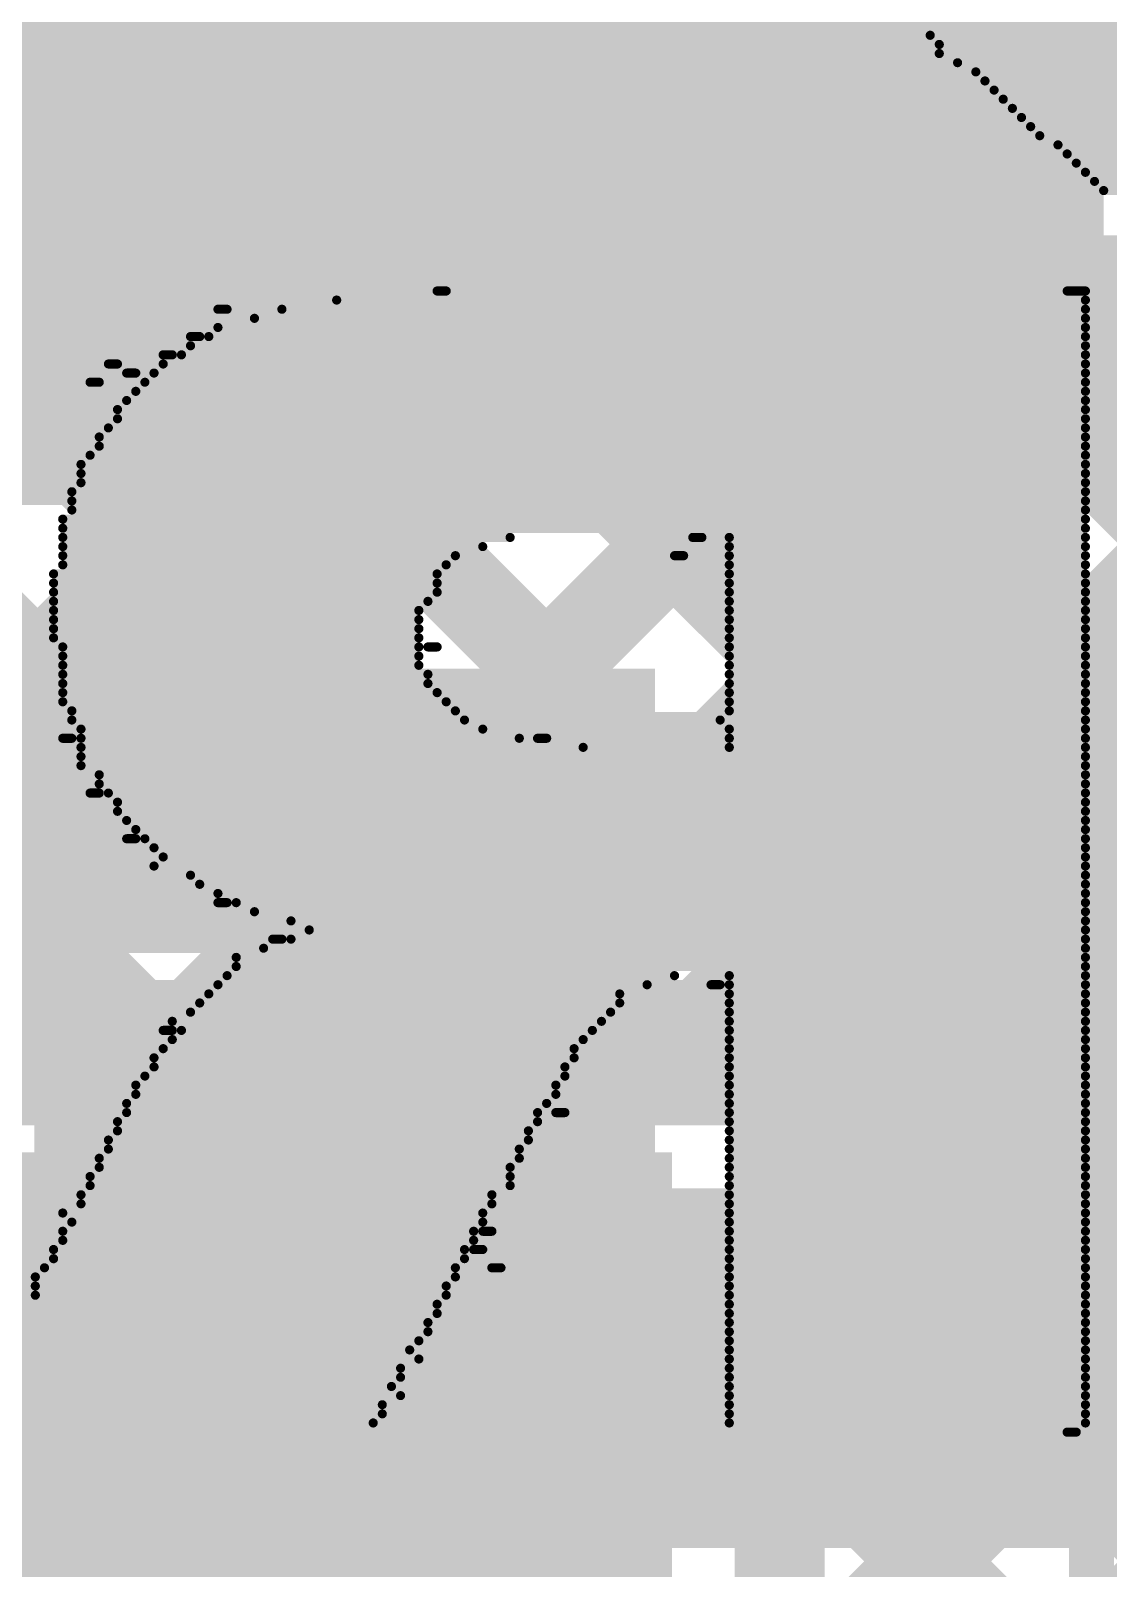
# Model space of a CAD drawing. Header units: millimetres. Extents: x -0.26 to 2.84, y -0.09 to 2.43.
# Drawn here: x 1.2427 to 1.3625, y 1.2308 to 1.4018 of the extents above; entities that cross this region are included whole.
import ezdxf

# ---------------------------------------------------------------- set-up
doc = ezdxf.new("R2010")
doc.units = ezdxf.units.MM
doc.header["$MEASUREMENT"] = 0
for name, color, linetype in [('BottomLayer', 5, 'Continuous'), ('BottomOverlay', 54, 'Continuous'), ('TopLayer', 1, 'Continuous'), ('TopOverlay', 2, 'Continuous'), ('TopPaste', 8, 'Continuous'), ('TopSolder', 216, 'Continuous')]:
    doc.layers.add(name, color=color, linetype=linetype)

# ---------------------------------------------------------------- blocks, each defined once
blk = doc.blocks.new('R__0603_36')
at = {"layer": 'TopLayer'}
for points in [[(-0.015, 0.0175), (-0.015, -0.0175), (-0.045, -0.0175), (-0.045, 0.0175)], [(0.045, 0.0175), (0.045, -0.0175), (0.015, -0.0175), (0.015, 0.0175)]]:
    blk.add_hatch(color=1, dxfattribs=at).paths.add_polyline_path(points)
at = {"layer": 'TopPaste'}
for points in [[(-0.015, 0.0175), (-0.015, -0.0175), (-0.045, -0.0175), (-0.045, 0.0175)], [(0.045, 0.0175), (0.045, -0.0175), (0.015, -0.0175), (0.015, 0.0175)]]:
    blk.add_hatch(color=8, dxfattribs=at).paths.add_polyline_path(points)
at = {"layer": 'TopSolder'}
for points in [[(-0.011, 0.0215), (-0.011, -0.0215), (-0.049, -0.0215), (-0.049, 0.0215)], [(0.049, 0.0215), (0.049, -0.0215), (0.011, -0.0215), (0.011, 0.0215)]]:
    blk.add_hatch(color=216, dxfattribs=at).paths.add_polyline_path(points)
at = {"layer": 'TopOverlay', "const_width": 0.005}
for points in [[(-0.048, 0.021), (0.048, 0.021)], [(-0.048, -0.021), (-0.048, 0.021)], [(0.048, -0.021), (0.048, 0.021)], [(-0.048, -0.021), (0.048, -0.021)]]:
    blk.add_lwpolyline(points, dxfattribs=at)
at = {"layer": 'TopOverlay', "const_width": 0.0025}
for points in [[(-0.04925, 0.021, 1), (-0.04675, 0.021, 1)], [(-0.04925, 0.021, 1), (-0.04675, 0.021, 1)], [(0.04675, 0.021, 1), (0.04925, 0.021, 1)], [(0.04675, 0.021, 1), (0.04925, 0.021, 1)], [(-0.04925, -0.021, 1), (-0.04675, -0.021, 1)], [(-0.04925, -0.021, 1), (-0.04675, -0.021, 1)], [(0.04675, -0.021, 1), (0.04925, -0.021, 1)], [(0.04675, -0.021, 1), (0.04925, -0.021, 1)]]:
    blk.add_lwpolyline(points, format="xyb", close=True, dxfattribs=at)
blk = doc.blocks.new('SOIC_8_74')
at = {"layer": 'TopLayer'}
for points in [[(0.13681, 0.03681), (0.13681, 0.01319), (0.07579, 0.01319), (0.07579, 0.03681)], [(0.13681, -0.01319), (0.13681, -0.03681), (0.07579, -0.03681), (0.07579, -0.01319)], [(0.13681, -0.06319), (0.13681, -0.08681), (0.07579, -0.08681), (0.07579, -0.06319)]]:
    blk.add_hatch(color=1, dxfattribs=at).paths.add_polyline_path(points)
at = {"layer": 'TopPaste'}
for points in [[(0.13681, 0.03681), (0.13681, 0.01319), (0.07579, 0.01319), (0.07579, 0.03681)], [(0.13681, -0.01319), (0.13681, -0.03681), (0.07579, -0.03681), (0.07579, -0.01319)], [(0.13681, -0.06319), (0.13681, -0.08681), (0.07579, -0.08681), (0.07579, -0.06319)]]:
    blk.add_hatch(color=8, dxfattribs=at).paths.add_polyline_path(points)
at = {"layer": 'TopSolder'}
for points in [[(0.14081, 0.09081), (0.14081, 0.05919), (0.07179, 0.05919), (0.07179, 0.09081)], [(0.14081, 0.04081), (0.14081, 0.00919), (0.07179, 0.00919), (0.07179, 0.04081)], [(0.14081, -0.00919), (0.14081, -0.04081), (0.07179, -0.04081), (0.07179, -0.00919)], [(0.14081, -0.05919), (0.14081, -0.09081), (0.07179, -0.09081), (0.07179, -0.05919)]]:
    blk.add_hatch(color=216, dxfattribs=at).paths.add_polyline_path(points)
blk = doc.blocks.new('VKMB1001E101MV_150')
at = {"layer": 'TopOverlay', "const_width": 0.005}
for points in [[(-0.05817, -0.10433), (-0.105, -0.0575)], [(0.10433, -0.10433), (-0.05817, -0.10433)]]:
    blk.add_lwpolyline(points, dxfattribs=at)
at = {"layer": 'TopOverlay', "const_width": 0.0025}
blk.add_lwpolyline([(-0.05942, -0.10433, 1), (-0.05692, -0.10433, 1)], format="xyb", close=True, dxfattribs=at)
blk.add_lwpolyline([(-0.05942, -0.10433, 1), (-0.05692, -0.10433, 1)], format="xyb", close=True, dxfattribs=at)

msp = doc.modelspace()

# ---------------------------------------------------------------- hatches: boundary and pattern name
at = {"layer": 'TopLayer'}
for points in [[(1.24, 1.349), (1.362, 1.349), (1.362, 1.446), (1.24, 1.446)], [(1.033, 1.4), (1.362, 1.4), (1.362, 1.444), (1.033, 1.444)], [(1.215, 1.174), (1.314, 1.174), (1.314, 1.277), (1.215, 1.277)]]:
    msp.add_hatch(color=1, dxfattribs=at).paths.add_polyline_path(points)

# ---------------------------------------------------------------- linework, layer by layer
at = {"layer": 'BottomLayer'}
for points, const_width in [([(1.02428, 1.397), (1.744, 1.397)], 0.022), ([(1.02428, 1.374), (1.73784, 1.374)], 0.01), ([(1.16966, 1.285), (1.25866, 1.374)], 0.01), ([(1.17168, 1.374), (1.26068, 1.285)], 0.01), ([(1.19794, 1.285), (1.28694, 1.374)], 0.01), ([(1.19996, 1.374), (1.28896, 1.285)], 0.01), ([(1.22623, 1.285), (1.31523, 1.374)], 0.01), ([(1.22825, 1.374), (1.31725, 1.285)], 0.01), ([(1.25451, 1.285), (1.34351, 1.374)], 0.01), ([(1.25653, 1.374), (1.34553, 1.285)], 0.01), ([(1.2828, 1.285), (1.3718, 1.374)], 0.01), ([(1.28482, 1.374), (1.37382, 1.285)], 0.01), ([(1.31108, 1.285), (1.40008, 1.374)], 0.01), ([(1.31108, 1.285), (1.40008, 1.374)], 0.01), ([(1.3131, 1.374), (1.4021, 1.285)], 0.01), ([(1.33936, 1.285), (1.42837, 1.374)], 0.01), ([(1.34139, 1.374), (1.43039, 1.285)], 0.01), ([(1.169, 1.285), (1.74731, 1.285)], 0.01), ([(1.169, 1.253), (1.76057, 1.253)], 0.04)]:
    msp.add_lwpolyline(points, dxfattribs=dict(at, const_width=const_width))
at = {"layer": 'BottomLayer', "const_width": 0.005}
for points in [[(1.25403, 1.374, 1), (1.25903, 1.374, 1)], [(1.25616, 1.374, 1), (1.26116, 1.374, 1)], [(1.28232, 1.374, 1), (1.28732, 1.374, 1)], [(1.28444, 1.374, 1), (1.28944, 1.374, 1)], [(1.3106, 1.374, 1), (1.3156, 1.374, 1)], [(1.31273, 1.374, 1), (1.31773, 1.374, 1)], [(1.33889, 1.374, 1), (1.34389, 1.374, 1)], [(1.34101, 1.374, 1), (1.34601, 1.374, 1)], [(1.25201, 1.285, 1), (1.25701, 1.285, 1)], [(1.25818, 1.285, 1), (1.26318, 1.285, 1)], [(1.2803, 1.285, 1), (1.2853, 1.285, 1)], [(1.28646, 1.285, 1), (1.29146, 1.285, 1)], [(1.30858, 1.285, 1), (1.31358, 1.285, 1)], [(1.30858, 1.285, 1), (1.31358, 1.285, 1)], [(1.31475, 1.285, 1), (1.31975, 1.285, 1)], [(1.33686, 1.285, 1), (1.34187, 1.285, 1)], [(1.34303, 1.285, 1), (1.34803, 1.285, 1)]]:
    msp.add_lwpolyline(points, format="xyb", close=True, dxfattribs=at)
at = {"layer": 'BottomOverlay', "const_width": 0.00102}
for points in [[(1.34272, 1.40125), (1.46355, 1.40125)], [(1.34374, 1.40023), (1.46355, 1.40023)], [(1.34374, 1.39922), (1.46457, 1.39922)], [(1.34577, 1.3982), (1.46558, 1.3982)], [(1.3478, 1.39718), (1.4666, 1.39718)], [(1.34882, 1.39617), (1.46761, 1.39617)], [(1.34983, 1.39515), (1.46863, 1.39515)], [(1.35085, 1.39414), (1.46965, 1.39414)], [(1.35186, 1.39312), (1.47168, 1.39312)], [(1.35288, 1.39211), (1.47168, 1.39211)], [(1.35389, 1.39109), (1.47168, 1.39109)], [(1.35491, 1.39008), (1.47269, 1.39008)], [(1.35694, 1.38906), (1.47371, 1.38906)], [(1.35795, 1.38805), (1.47472, 1.38805)], [(1.35897, 1.38703), (1.47574, 1.38703)], [(1.35998, 1.38601), (1.47777, 1.38601)], [(1.361, 1.385), (1.47878, 1.385)], [(1.36202, 1.38398), (1.47878, 1.38398)], [(1.28789, 1.37281), (1.28891, 1.37281)], [(1.35795, 1.37281), (1.35998, 1.37281)], [(1.27672, 1.3718), (1.35998, 1.3718)], [(1.26352, 1.37078), (1.26454, 1.37078)], [(1.26758, 1.36977), (1.35998, 1.36977)], [(1.27063, 1.37078), (1.35998, 1.37078)], [(1.26048, 1.36774), (1.26149, 1.36774)], [(1.26251, 1.36774), (1.35998, 1.36774)], [(1.26352, 1.36875), (1.35998, 1.36875)], [(1.26048, 1.36672), (1.35998, 1.36672)], [(1.25134, 1.36469), (1.25235, 1.36469)], [(1.25743, 1.36571), (1.25845, 1.36571)], [(1.25743, 1.36469), (1.35998, 1.36469)], [(1.25946, 1.36571), (1.35998, 1.36571)], [(1.24931, 1.36266), (1.25032, 1.36266)], [(1.25337, 1.36368), (1.25439, 1.36368)], [(1.2554, 1.36266), (1.35998, 1.36266)], [(1.25642, 1.36368), (1.35998, 1.36368)], [(1.25439, 1.36165), (1.35998, 1.36165)], [(1.25235, 1.35962), (1.35998, 1.35962)], [(1.25337, 1.36063), (1.35998, 1.36063)], [(1.25134, 1.35758), (1.35998, 1.35758)], [(1.25235, 1.3586), (1.35998, 1.3586)], [(1.25032, 1.35657), (1.35998, 1.35657)], [(1.25032, 1.35555), (1.35998, 1.35555)], [(1.24931, 1.35454), (1.35998, 1.35454)], [(1.24829, 1.35352), (1.35998, 1.35352)], [(1.24829, 1.35251), (1.35998, 1.35251)], [(1.24728, 1.35048), (1.35998, 1.35048)], [(1.24829, 1.35149), (1.35998, 1.35149)], [(1.24728, 1.34946), (1.35998, 1.34946)], [(1.24626, 1.34743), (1.35998, 1.34743)], [(1.24728, 1.34845), (1.35998, 1.34845)], [(1.24626, 1.34642), (1.35998, 1.34642)], [(1.24626, 1.3454), (1.29602, 1.3454)], [(1.31632, 1.3454), (1.31734, 1.3454)], [(1.32038, 1.3454), (1.35998, 1.3454)], [(1.24626, 1.34438), (1.29297, 1.34438)], [(1.32038, 1.34438), (1.35998, 1.34438)], [(1.24626, 1.34337), (1.28992, 1.34337)], [(1.24626, 1.34235), (1.28891, 1.34235)], [(1.31429, 1.34337), (1.31531, 1.34337)], [(1.32038, 1.34337), (1.35998, 1.34337)], [(1.32038, 1.34235), (1.35998, 1.34235)], [(1.24525, 1.34134), (1.28789, 1.34134)], [(1.24525, 1.34032), (1.28789, 1.34032)], [(1.32038, 1.34134), (1.35998, 1.34134)], [(1.32038, 1.34032), (1.35998, 1.34032)], [(1.24525, 1.33931), (1.28789, 1.33931)], [(1.32038, 1.33931), (1.35998, 1.33931)], [(1.24525, 1.33829), (1.28688, 1.33829)], [(1.24525, 1.33728), (1.28586, 1.33728)], [(1.32038, 1.33829), (1.35998, 1.33829)], [(1.32038, 1.33728), (1.35998, 1.33728)], [(1.24525, 1.33626), (1.28586, 1.33626)], [(1.24525, 1.33525), (1.28586, 1.33525)], [(1.32038, 1.33626), (1.35998, 1.33626)], [(1.32038, 1.33525), (1.35998, 1.33525)], [(1.24525, 1.33423), (1.28586, 1.33423)], [(1.32038, 1.33423), (1.35998, 1.33423)], [(1.24626, 1.33322), (1.28586, 1.33322)], [(1.24626, 1.3322), (1.28586, 1.3322)], [(1.28688, 1.33322), (1.28789, 1.33322)], [(1.32038, 1.33322), (1.35998, 1.33322)], [(1.32038, 1.3322), (1.35998, 1.3322)], [(1.24626, 1.33118), (1.28586, 1.33118)], [(1.24626, 1.33017), (1.28688, 1.33017)], [(1.32038, 1.33118), (1.35998, 1.33118)], [(1.32038, 1.33017), (1.35998, 1.33017)], [(1.24626, 1.32915), (1.28688, 1.32915)], [(1.32038, 1.32915), (1.35998, 1.32915)], [(1.24626, 1.32814), (1.28789, 1.32814)], [(1.24626, 1.32712), (1.28891, 1.32712)], [(1.32038, 1.32814), (1.35998, 1.32814)], [(1.32038, 1.32712), (1.35998, 1.32712)], [(1.24728, 1.32611), (1.28992, 1.32611)], [(1.24728, 1.32509), (1.29094, 1.32509)], [(1.31937, 1.32509), (1.35998, 1.32509)], [(1.32038, 1.32611), (1.35998, 1.32611)], [(1.24626, 1.32306), (1.24728, 1.32306)], [(1.24829, 1.32408), (1.29297, 1.32408)], [(1.24829, 1.32306), (1.29703, 1.32306)], [(1.29906, 1.32306), (1.30008, 1.32306)], [(1.32038, 1.32408), (1.35998, 1.32408)], [(1.32038, 1.32306), (1.35998, 1.32306)], [(1.24829, 1.32205), (1.30414, 1.32205)], [(1.32038, 1.32205), (1.35998, 1.32205)], [(1.24829, 1.32103), (1.35998, 1.32103)], [(1.24829, 1.32002), (1.35998, 1.32002)], [(1.25032, 1.319), (1.35998, 1.319)], [(1.25032, 1.31798), (1.35998, 1.31798)], [(1.24931, 1.31697), (1.25032, 1.31697)], [(1.25134, 1.31697), (1.35998, 1.31697)], [(1.25235, 1.31595), (1.35998, 1.31595)], [(1.25235, 1.31494), (1.35998, 1.31494)], [(1.25337, 1.31392), (1.35998, 1.31392)], [(1.25439, 1.31291), (1.35998, 1.31291)], [(1.25337, 1.31189), (1.25439, 1.31189)], [(1.2554, 1.31189), (1.35998, 1.31189)], [(1.25642, 1.31088), (1.35998, 1.31088)], [(1.25743, 1.30986), (1.35998, 1.30986)], [(1.25642, 1.30885), (1.35998, 1.30885)], [(1.26048, 1.30783), (1.35998, 1.30783)], [(1.26149, 1.30682), (1.35998, 1.30682)], [(1.26352, 1.3058), (1.35998, 1.3058)], [(1.26352, 1.30478), (1.26454, 1.30478)], [(1.26555, 1.30478), (1.35998, 1.30478)], [(1.26758, 1.30377), (1.35998, 1.30377)], [(1.27165, 1.30275), (1.35998, 1.30275)], [(1.27368, 1.30174), (1.35998, 1.30174)], [(1.2686, 1.29971), (1.35998, 1.29971)], [(1.26962, 1.30072), (1.27063, 1.30072)], [(1.27165, 1.30072), (1.35998, 1.30072)], [(1.26555, 1.29869), (1.35998, 1.29869)], [(1.26555, 1.29768), (1.35998, 1.29768)], [(1.26454, 1.29666), (1.31429, 1.29666)], [(1.32038, 1.29666), (1.35998, 1.29666)], [(1.26251, 1.29463), (1.3082, 1.29463)], [(1.26352, 1.29565), (1.31125, 1.29565)], [(1.31835, 1.29565), (1.31937, 1.29565)], [(1.32038, 1.29565), (1.35998, 1.29565)], [(1.32038, 1.29463), (1.35998, 1.29463)], [(1.26048, 1.2926), (1.30718, 1.2926)], [(1.26149, 1.29362), (1.3082, 1.29362)], [(1.32038, 1.29362), (1.35998, 1.29362)], [(1.32038, 1.2926), (1.35998, 1.2926)], [(1.25845, 1.29158), (1.30617, 1.29158)], [(1.32038, 1.29158), (1.35998, 1.29158)], [(1.25743, 1.29057), (1.25845, 1.29057)], [(1.25845, 1.28955), (1.30414, 1.28955)], [(1.25946, 1.29057), (1.30515, 1.29057)], [(1.32038, 1.29057), (1.35998, 1.29057)], [(1.32038, 1.28955), (1.35998, 1.28955)], [(1.25642, 1.28752), (1.30312, 1.28752)], [(1.25743, 1.28854), (1.30312, 1.28854)], [(1.32038, 1.28854), (1.35998, 1.28854)], [(1.32038, 1.28752), (1.35998, 1.28752)], [(1.2554, 1.28549), (1.30211, 1.28549)], [(1.25642, 1.28651), (1.30211, 1.28651)], [(1.32038, 1.28651), (1.35998, 1.28651)], [(1.32038, 1.28549), (1.35998, 1.28549)], [(1.25439, 1.28448), (1.30109, 1.28448)], [(1.32038, 1.28448), (1.35998, 1.28448)], [(1.25337, 1.28245), (1.30008, 1.28245)], [(1.25439, 1.28346), (1.30109, 1.28346)], [(1.32038, 1.28346), (1.35998, 1.28346)], [(1.32038, 1.28245), (1.35998, 1.28245)], [(1.25235, 1.28042), (1.29906, 1.28042)], [(1.25337, 1.28143), (1.29906, 1.28143)], [(1.30109, 1.28143), (1.30211, 1.28143)], [(1.32038, 1.28143), (1.35998, 1.28143)], [(1.32038, 1.28042), (1.35998, 1.28042)], [(1.25235, 1.2794), (1.29805, 1.2794)], [(1.32038, 1.2794), (1.35998, 1.2794)], [(1.25134, 1.27838), (1.29805, 1.27838)], [(1.25134, 1.27737), (1.29703, 1.27737)], [(1.32038, 1.27838), (1.35998, 1.27838)], [(1.32038, 1.27737), (1.35998, 1.27737)], [(1.25032, 1.27635), (1.29703, 1.27635)], [(1.25032, 1.27534), (1.29602, 1.27534)], [(1.32038, 1.27635), (1.35998, 1.27635)], [(1.32038, 1.27534), (1.35998, 1.27534)], [(1.24931, 1.27432), (1.29602, 1.27432)], [(1.32038, 1.27432), (1.35998, 1.27432)], [(1.24829, 1.27229), (1.29399, 1.27229)], [(1.24931, 1.27331), (1.29602, 1.27331)], [(1.32038, 1.27331), (1.35998, 1.27331)], [(1.32038, 1.27229), (1.35998, 1.27229)], [(1.24626, 1.27026), (1.29297, 1.27026)], [(1.24829, 1.27128), (1.29399, 1.27128)], [(1.32038, 1.27128), (1.35998, 1.27128)], [(1.32038, 1.27026), (1.35998, 1.27026)], [(1.24728, 1.26925), (1.29297, 1.26925)], [(1.32038, 1.26925), (1.35998, 1.26925)], [(1.24626, 1.26823), (1.29195, 1.26823)], [(1.24626, 1.26722), (1.29195, 1.26722)], [(1.29297, 1.26823), (1.29399, 1.26823)], [(1.32038, 1.26823), (1.35998, 1.26823)], [(1.32038, 1.26722), (1.35998, 1.26722)], [(1.24525, 1.2662), (1.29094, 1.2662)], [(1.24525, 1.26518), (1.29094, 1.26518)], [(1.29195, 1.2662), (1.29297, 1.2662)], [(1.32038, 1.2662), (1.35998, 1.2662)], [(1.32038, 1.26518), (1.35998, 1.26518)], [(1.24423, 1.26417), (1.28992, 1.26417)], [(1.29399, 1.26417), (1.295, 1.26417)], [(1.32038, 1.26417), (1.35998, 1.26417)], [(1.24322, 1.26315), (1.28992, 1.26315)], [(1.24322, 1.26214), (1.28891, 1.26214)], [(1.32038, 1.26315), (1.35998, 1.26315)], [(1.32038, 1.26214), (1.35998, 1.26214)], [(1.2422, 1.26011), (1.28789, 1.26011)], [(1.24322, 1.26112), (1.28891, 1.26112)], [(1.32038, 1.26112), (1.35998, 1.26112)], [(1.32038, 1.26011), (1.35998, 1.26011)], [(1.24119, 1.25909), (1.28789, 1.25909)], [(1.32038, 1.25909), (1.35998, 1.25909)], [(1.24017, 1.25706), (1.28688, 1.25706)], [(1.24119, 1.25808), (1.28688, 1.25808)], [(1.32038, 1.25808), (1.35998, 1.25808)], [(1.32038, 1.25706), (1.35998, 1.25706)], [(1.23915, 1.25503), (1.28485, 1.25503)], [(1.24017, 1.25605), (1.28586, 1.25605)], [(1.32038, 1.25605), (1.35998, 1.25605)], [(1.32038, 1.25503), (1.35998, 1.25503)], [(1.23814, 1.25402), (1.28586, 1.25402)], [(1.23814, 1.253), (1.28383, 1.253)], [(1.32038, 1.25402), (1.35998, 1.25402)], [(1.32038, 1.253), (1.35998, 1.253)], [(1.23814, 1.25199), (1.28383, 1.25199)], [(1.32038, 1.25199), (1.35998, 1.25199)], [(1.23712, 1.25097), (1.28282, 1.25097)], [(1.23712, 1.24995), (1.28383, 1.24995)], [(1.32038, 1.25097), (1.35998, 1.25097)], [(1.32038, 1.24995), (1.35998, 1.24995)], [(1.23611, 1.24894), (1.2818, 1.24894)], [(1.23611, 1.24792), (1.2818, 1.24792)], [(1.32038, 1.24894), (1.35998, 1.24894)], [(1.32038, 1.24792), (1.35998, 1.24792)], [(1.23611, 1.24691), (1.28079, 1.24691)], [(1.32038, 1.24691), (1.35998, 1.24691)], [(1.35795, 1.24589), (1.35897, 1.24589)]]:
    msp.add_lwpolyline(points, dxfattribs=at)
at = {"layer": 'BottomOverlay', "const_width": 0.000508}
for points in [[(1.34247, 1.40125, 1), (1.34298, 1.40125, 1)], [(1.34348, 1.40023, 1), (1.34399, 1.40023, 1)], [(1.34348, 1.39922, 1), (1.34399, 1.39922, 1)], [(1.34552, 1.3982, 1), (1.34602, 1.3982, 1)], [(1.34755, 1.39718, 1), (1.34805, 1.39718, 1)], [(1.34856, 1.39617, 1), (1.34907, 1.39617, 1)], [(1.34958, 1.39515, 1), (1.35008, 1.39515, 1)], [(1.35059, 1.39414, 1), (1.3511, 1.39414, 1)], [(1.35161, 1.39312, 1), (1.35212, 1.39312, 1)], [(1.35262, 1.39211, 1), (1.35313, 1.39211, 1)], [(1.35364, 1.39109, 1), (1.35415, 1.39109, 1)], [(1.35465, 1.39008, 1), (1.35516, 1.39008, 1)], [(1.35668, 1.38906, 1), (1.35719, 1.38906, 1)], [(1.3577, 1.38805, 1), (1.35821, 1.38805, 1)], [(1.35872, 1.38703, 1), (1.35922, 1.38703, 1)], [(1.35973, 1.38601, 1), (1.36024, 1.38601, 1)], [(1.36075, 1.385, 1), (1.36125, 1.385, 1)], [(1.36176, 1.38398, 1), (1.36227, 1.38398, 1)], [(1.28764, 1.37281, 1), (1.28815, 1.37281, 1)], [(1.28865, 1.37281, 1), (1.28916, 1.37281, 1)], [(1.3577, 1.37281, 1), (1.35821, 1.37281, 1)], [(1.35973, 1.37281, 1), (1.36024, 1.37281, 1)], [(1.27647, 1.3718, 1), (1.27698, 1.3718, 1)], [(1.35973, 1.3718, 1), (1.36024, 1.3718, 1)], [(1.26327, 1.37078, 1), (1.26378, 1.37078, 1)], [(1.26429, 1.37078, 1), (1.26479, 1.37078, 1)], [(1.26733, 1.36977, 1), (1.26784, 1.36977, 1)], [(1.27038, 1.37078, 1), (1.27089, 1.37078, 1)], [(1.35973, 1.37078, 1), (1.36024, 1.37078, 1)], [(1.35973, 1.36977, 1), (1.36024, 1.36977, 1)], [(1.26022, 1.36774, 1), (1.26073, 1.36774, 1)], [(1.26124, 1.36774, 1), (1.26175, 1.36774, 1)], [(1.26225, 1.36774, 1), (1.26276, 1.36774, 1)], [(1.26327, 1.36875, 1), (1.26378, 1.36875, 1)], [(1.35973, 1.36875, 1), (1.36024, 1.36875, 1)], [(1.35973, 1.36774, 1), (1.36024, 1.36774, 1)], [(1.26022, 1.36672, 1), (1.26073, 1.36672, 1)], [(1.35973, 1.36672, 1), (1.36024, 1.36672, 1)], [(1.25109, 1.36469, 1), (1.25159, 1.36469, 1)], [(1.2521, 1.36469, 1), (1.25261, 1.36469, 1)], [(1.25718, 1.36571, 1), (1.25769, 1.36571, 1)], [(1.25718, 1.36469, 1), (1.25769, 1.36469, 1)], [(1.25819, 1.36571, 1), (1.2587, 1.36571, 1)], [(1.25921, 1.36571, 1), (1.25972, 1.36571, 1)], [(1.35973, 1.36571, 1), (1.36024, 1.36571, 1)], [(1.35973, 1.36469, 1), (1.36024, 1.36469, 1)], [(1.24905, 1.36266, 1), (1.24956, 1.36266, 1)], [(1.25007, 1.36266, 1), (1.25058, 1.36266, 1)], [(1.25312, 1.36368, 1), (1.25362, 1.36368, 1)], [(1.25413, 1.36368, 1), (1.25464, 1.36368, 1)], [(1.25515, 1.36266, 1), (1.25565, 1.36266, 1)], [(1.25616, 1.36368, 1), (1.25667, 1.36368, 1)], [(1.35973, 1.36368, 1), (1.36024, 1.36368, 1)], [(1.35973, 1.36266, 1), (1.36024, 1.36266, 1)], [(1.25413, 1.36165, 1), (1.25464, 1.36165, 1)], [(1.35973, 1.36165, 1), (1.36024, 1.36165, 1)], [(1.2521, 1.35962, 1), (1.25261, 1.35962, 1)], [(1.25312, 1.36063, 1), (1.25362, 1.36063, 1)], [(1.35973, 1.36063, 1), (1.36024, 1.36063, 1)], [(1.35973, 1.35962, 1), (1.36024, 1.35962, 1)], [(1.25109, 1.35758, 1), (1.25159, 1.35758, 1)], [(1.2521, 1.3586, 1), (1.25261, 1.3586, 1)], [(1.35973, 1.3586, 1), (1.36024, 1.3586, 1)], [(1.35973, 1.35758, 1), (1.36024, 1.35758, 1)], [(1.25007, 1.35657, 1), (1.25058, 1.35657, 1)], [(1.25007, 1.35555, 1), (1.25058, 1.35555, 1)], [(1.35973, 1.35657, 1), (1.36024, 1.35657, 1)], [(1.35973, 1.35555, 1), (1.36024, 1.35555, 1)], [(1.24905, 1.35454, 1), (1.24956, 1.35454, 1)], [(1.35973, 1.35454, 1), (1.36024, 1.35454, 1)], [(1.24804, 1.35352, 1), (1.24855, 1.35352, 1)], [(1.24804, 1.35251, 1), (1.24855, 1.35251, 1)], [(1.35973, 1.35352, 1), (1.36024, 1.35352, 1)], [(1.35973, 1.35251, 1), (1.36024, 1.35251, 1)], [(1.24702, 1.35048, 1), (1.24753, 1.35048, 1)], [(1.24804, 1.35149, 1), (1.24855, 1.35149, 1)], [(1.35973, 1.35149, 1), (1.36024, 1.35149, 1)], [(1.35973, 1.35048, 1), (1.36024, 1.35048, 1)], [(1.24702, 1.34946, 1), (1.24753, 1.34946, 1)], [(1.35973, 1.34946, 1), (1.36024, 1.34946, 1)], [(1.24601, 1.34743, 1), (1.24652, 1.34743, 1)], [(1.24702, 1.34845, 1), (1.24753, 1.34845, 1)], [(1.35973, 1.34845, 1), (1.36024, 1.34845, 1)], [(1.35973, 1.34743, 1), (1.36024, 1.34743, 1)], [(1.24601, 1.34642, 1), (1.24652, 1.34642, 1)], [(1.24601, 1.3454, 1), (1.24652, 1.3454, 1)], [(1.29576, 1.3454, 1), (1.29627, 1.3454, 1)], [(1.31607, 1.3454, 1), (1.31658, 1.3454, 1)], [(1.31708, 1.3454, 1), (1.31759, 1.3454, 1)], [(1.32013, 1.3454, 1), (1.32064, 1.3454, 1)], [(1.35973, 1.34642, 1), (1.36024, 1.34642, 1)], [(1.35973, 1.3454, 1), (1.36024, 1.3454, 1)], [(1.24601, 1.34438, 1), (1.24652, 1.34438, 1)], [(1.29272, 1.34438, 1), (1.29322, 1.34438, 1)], [(1.32013, 1.34438, 1), (1.32064, 1.34438, 1)], [(1.35973, 1.34438, 1), (1.36024, 1.34438, 1)], [(1.24601, 1.34337, 1), (1.24652, 1.34337, 1)], [(1.24601, 1.34235, 1), (1.24652, 1.34235, 1)], [(1.28865, 1.34235, 1), (1.28916, 1.34235, 1)], [(1.28967, 1.34337, 1), (1.29018, 1.34337, 1)], [(1.31404, 1.34337, 1), (1.31455, 1.34337, 1)], [(1.31505, 1.34337, 1), (1.31556, 1.34337, 1)], [(1.32013, 1.34337, 1), (1.32064, 1.34337, 1)], [(1.32013, 1.34235, 1), (1.32064, 1.34235, 1)], [(1.35973, 1.34337, 1), (1.36024, 1.34337, 1)], [(1.35973, 1.34235, 1), (1.36024, 1.34235, 1)], [(1.24499, 1.34134, 1), (1.2455, 1.34134, 1)], [(1.24499, 1.34032, 1), (1.2455, 1.34032, 1)], [(1.28764, 1.34134, 1), (1.28815, 1.34134, 1)], [(1.28764, 1.34032, 1), (1.28815, 1.34032, 1)], [(1.32013, 1.34134, 1), (1.32064, 1.34134, 1)], [(1.32013, 1.34032, 1), (1.32064, 1.34032, 1)], [(1.35973, 1.34134, 1), (1.36024, 1.34134, 1)], [(1.35973, 1.34032, 1), (1.36024, 1.34032, 1)], [(1.24499, 1.33931, 1), (1.2455, 1.33931, 1)], [(1.28764, 1.33931, 1), (1.28815, 1.33931, 1)], [(1.32013, 1.33931, 1), (1.32064, 1.33931, 1)], [(1.35973, 1.33931, 1), (1.36024, 1.33931, 1)], [(1.24499, 1.33829, 1), (1.2455, 1.33829, 1)], [(1.24499, 1.33728, 1), (1.2455, 1.33728, 1)], [(1.28561, 1.33728, 1), (1.28612, 1.33728, 1)], [(1.28662, 1.33829, 1), (1.28713, 1.33829, 1)], [(1.32013, 1.33829, 1), (1.32064, 1.33829, 1)], [(1.32013, 1.33728, 1), (1.32064, 1.33728, 1)], [(1.35973, 1.33829, 1), (1.36024, 1.33829, 1)], [(1.35973, 1.33728, 1), (1.36024, 1.33728, 1)], [(1.24499, 1.33626, 1), (1.2455, 1.33626, 1)], [(1.24499, 1.33525, 1), (1.2455, 1.33525, 1)], [(1.28561, 1.33626, 1), (1.28612, 1.33626, 1)], [(1.28561, 1.33525, 1), (1.28612, 1.33525, 1)], [(1.32013, 1.33626, 1), (1.32064, 1.33626, 1)], [(1.32013, 1.33525, 1), (1.32064, 1.33525, 1)], [(1.35973, 1.33626, 1), (1.36024, 1.33626, 1)], [(1.35973, 1.33525, 1), (1.36024, 1.33525, 1)], [(1.24499, 1.33423, 1), (1.2455, 1.33423, 1)], [(1.28561, 1.33423, 1), (1.28612, 1.33423, 1)], [(1.32013, 1.33423, 1), (1.32064, 1.33423, 1)], [(1.35973, 1.33423, 1), (1.36024, 1.33423, 1)], [(1.24601, 1.33322, 1), (1.24652, 1.33322, 1)], [(1.24601, 1.3322, 1), (1.24652, 1.3322, 1)], [(1.28561, 1.33322, 1), (1.28612, 1.33322, 1)], [(1.28561, 1.3322, 1), (1.28612, 1.3322, 1)], [(1.28662, 1.33322, 1), (1.28713, 1.33322, 1)], [(1.28764, 1.33322, 1), (1.28815, 1.33322, 1)], [(1.32013, 1.33322, 1), (1.32064, 1.33322, 1)], [(1.32013, 1.3322, 1), (1.32064, 1.3322, 1)], [(1.35973, 1.33322, 1), (1.36024, 1.33322, 1)], [(1.35973, 1.3322, 1), (1.36024, 1.3322, 1)], [(1.24601, 1.33118, 1), (1.24652, 1.33118, 1)], [(1.24601, 1.33017, 1), (1.24652, 1.33017, 1)], [(1.28561, 1.33118, 1), (1.28612, 1.33118, 1)], [(1.28662, 1.33017, 1), (1.28713, 1.33017, 1)], [(1.32013, 1.33118, 1), (1.32064, 1.33118, 1)], [(1.32013, 1.33017, 1), (1.32064, 1.33017, 1)], [(1.35973, 1.33118, 1), (1.36024, 1.33118, 1)], [(1.35973, 1.33017, 1), (1.36024, 1.33017, 1)], [(1.24601, 1.32915, 1), (1.24652, 1.32915, 1)], [(1.28662, 1.32915, 1), (1.28713, 1.32915, 1)], [(1.32013, 1.32915, 1), (1.32064, 1.32915, 1)], [(1.35973, 1.32915, 1), (1.36024, 1.32915, 1)], [(1.24601, 1.32814, 1), (1.24652, 1.32814, 1)], [(1.24601, 1.32712, 1), (1.24652, 1.32712, 1)], [(1.28764, 1.32814, 1), (1.28815, 1.32814, 1)], [(1.28865, 1.32712, 1), (1.28916, 1.32712, 1)], [(1.32013, 1.32814, 1), (1.32064, 1.32814, 1)], [(1.32013, 1.32712, 1), (1.32064, 1.32712, 1)], [(1.35973, 1.32814, 1), (1.36024, 1.32814, 1)], [(1.35973, 1.32712, 1), (1.36024, 1.32712, 1)], [(1.24702, 1.32611, 1), (1.24753, 1.32611, 1)], [(1.24702, 1.32509, 1), (1.24753, 1.32509, 1)], [(1.28967, 1.32611, 1), (1.29018, 1.32611, 1)], [(1.29069, 1.32509, 1), (1.29119, 1.32509, 1)], [(1.31912, 1.32509, 1), (1.31962, 1.32509, 1)], [(1.32013, 1.32611, 1), (1.32064, 1.32611, 1)], [(1.35973, 1.32611, 1), (1.36024, 1.32611, 1)], [(1.35973, 1.32509, 1), (1.36024, 1.32509, 1)], [(1.24601, 1.32306, 1), (1.24652, 1.32306, 1)], [(1.24702, 1.32306, 1), (1.24753, 1.32306, 1)], [(1.24804, 1.32408, 1), (1.24855, 1.32408, 1)], [(1.24804, 1.32306, 1), (1.24855, 1.32306, 1)], [(1.29272, 1.32408, 1), (1.29322, 1.32408, 1)], [(1.29678, 1.32306, 1), (1.29729, 1.32306, 1)], [(1.29881, 1.32306, 1), (1.29932, 1.32306, 1)], [(1.29982, 1.32306, 1), (1.30033, 1.32306, 1)], [(1.32013, 1.32408, 1), (1.32064, 1.32408, 1)], [(1.32013, 1.32306, 1), (1.32064, 1.32306, 1)], [(1.35973, 1.32408, 1), (1.36024, 1.32408, 1)], [(1.35973, 1.32306, 1), (1.36024, 1.32306, 1)], [(1.24804, 1.32205, 1), (1.24855, 1.32205, 1)], [(1.30388, 1.32205, 1), (1.30439, 1.32205, 1)], [(1.32013, 1.32205, 1), (1.32064, 1.32205, 1)], [(1.35973, 1.32205, 1), (1.36024, 1.32205, 1)], [(1.24804, 1.32103, 1), (1.24855, 1.32103, 1)], [(1.24804, 1.32002, 1), (1.24855, 1.32002, 1)], [(1.35973, 1.32103, 1), (1.36024, 1.32103, 1)], [(1.35973, 1.32002, 1), (1.36024, 1.32002, 1)], [(1.25007, 1.319, 1), (1.25058, 1.319, 1)], [(1.25007, 1.31798, 1), (1.25058, 1.31798, 1)], [(1.35973, 1.319, 1), (1.36024, 1.319, 1)], [(1.35973, 1.31798, 1), (1.36024, 1.31798, 1)], [(1.24905, 1.31697, 1), (1.24956, 1.31697, 1)], [(1.25007, 1.31697, 1), (1.25058, 1.31697, 1)], [(1.25109, 1.31697, 1), (1.25159, 1.31697, 1)], [(1.35973, 1.31697, 1), (1.36024, 1.31697, 1)], [(1.2521, 1.31595, 1), (1.25261, 1.31595, 1)], [(1.2521, 1.31494, 1), (1.25261, 1.31494, 1)], [(1.35973, 1.31595, 1), (1.36024, 1.31595, 1)], [(1.35973, 1.31494, 1), (1.36024, 1.31494, 1)], [(1.25312, 1.31392, 1), (1.25362, 1.31392, 1)], [(1.25413, 1.31291, 1), (1.25464, 1.31291, 1)], [(1.35973, 1.31392, 1), (1.36024, 1.31392, 1)], [(1.35973, 1.31291, 1), (1.36024, 1.31291, 1)], [(1.25312, 1.31189, 1), (1.25362, 1.31189, 1)], [(1.25413, 1.31189, 1), (1.25464, 1.31189, 1)], [(1.25515, 1.31189, 1), (1.25565, 1.31189, 1)], [(1.35973, 1.31189, 1), (1.36024, 1.31189, 1)], [(1.25616, 1.31088, 1), (1.25667, 1.31088, 1)], [(1.25718, 1.30986, 1), (1.25769, 1.30986, 1)], [(1.35973, 1.31088, 1), (1.36024, 1.31088, 1)], [(1.35973, 1.30986, 1), (1.36024, 1.30986, 1)], [(1.25616, 1.30885, 1), (1.25667, 1.30885, 1)], [(1.26022, 1.30783, 1), (1.26073, 1.30783, 1)], [(1.35973, 1.30885, 1), (1.36024, 1.30885, 1)], [(1.35973, 1.30783, 1), (1.36024, 1.30783, 1)], [(1.26124, 1.30682, 1), (1.26175, 1.30682, 1)], [(1.35973, 1.30682, 1), (1.36024, 1.30682, 1)], [(1.26327, 1.3058, 1), (1.26378, 1.3058, 1)], [(1.26327, 1.30478, 1), (1.26378, 1.30478, 1)], [(1.26429, 1.30478, 1), (1.26479, 1.30478, 1)], [(1.2653, 1.30478, 1), (1.26581, 1.30478, 1)], [(1.35973, 1.3058, 1), (1.36024, 1.3058, 1)], [(1.35973, 1.30478, 1), (1.36024, 1.30478, 1)], [(1.26733, 1.30377, 1), (1.26784, 1.30377, 1)], [(1.27139, 1.30275, 1), (1.2719, 1.30275, 1)], [(1.35973, 1.30377, 1), (1.36024, 1.30377, 1)], [(1.35973, 1.30275, 1), (1.36024, 1.30275, 1)], [(1.27342, 1.30174, 1), (1.27393, 1.30174, 1)], [(1.35973, 1.30174, 1), (1.36024, 1.30174, 1)], [(1.26835, 1.29971, 1), (1.26885, 1.29971, 1)], [(1.26936, 1.30072, 1), (1.26987, 1.30072, 1)], [(1.27038, 1.30072, 1), (1.27089, 1.30072, 1)], [(1.27139, 1.30072, 1), (1.2719, 1.30072, 1)], [(1.35973, 1.30072, 1), (1.36024, 1.30072, 1)], [(1.35973, 1.29971, 1), (1.36024, 1.29971, 1)], [(1.2653, 1.29869, 1), (1.26581, 1.29869, 1)], [(1.2653, 1.29768, 1), (1.26581, 1.29768, 1)], [(1.35973, 1.29869, 1), (1.36024, 1.29869, 1)], [(1.35973, 1.29768, 1), (1.36024, 1.29768, 1)], [(1.26429, 1.29666, 1), (1.26479, 1.29666, 1)], [(1.31404, 1.29666, 1), (1.31455, 1.29666, 1)], [(1.32013, 1.29666, 1), (1.32064, 1.29666, 1)], [(1.35973, 1.29666, 1), (1.36024, 1.29666, 1)], [(1.26225, 1.29463, 1), (1.26276, 1.29463, 1)], [(1.26327, 1.29565, 1), (1.26378, 1.29565, 1)], [(1.30795, 1.29463, 1), (1.30845, 1.29463, 1)], [(1.31099, 1.29565, 1), (1.3115, 1.29565, 1)], [(1.3181, 1.29565, 1), (1.31861, 1.29565, 1)], [(1.31912, 1.29565, 1), (1.31962, 1.29565, 1)], [(1.32013, 1.29565, 1), (1.32064, 1.29565, 1)], [(1.32013, 1.29463, 1), (1.32064, 1.29463, 1)], [(1.35973, 1.29565, 1), (1.36024, 1.29565, 1)], [(1.35973, 1.29463, 1), (1.36024, 1.29463, 1)], [(1.26022, 1.2926, 1), (1.26073, 1.2926, 1)], [(1.26124, 1.29362, 1), (1.26175, 1.29362, 1)], [(1.30693, 1.2926, 1), (1.30744, 1.2926, 1)], [(1.30795, 1.29362, 1), (1.30845, 1.29362, 1)], [(1.32013, 1.29362, 1), (1.32064, 1.29362, 1)], [(1.32013, 1.2926, 1), (1.32064, 1.2926, 1)], [(1.35973, 1.29362, 1), (1.36024, 1.29362, 1)], [(1.35973, 1.2926, 1), (1.36024, 1.2926, 1)], [(1.25819, 1.29158, 1), (1.2587, 1.29158, 1)], [(1.30592, 1.29158, 1), (1.30642, 1.29158, 1)], [(1.32013, 1.29158, 1), (1.32064, 1.29158, 1)], [(1.35973, 1.29158, 1), (1.36024, 1.29158, 1)], [(1.25718, 1.29057, 1), (1.25769, 1.29057, 1)], [(1.25819, 1.29057, 1), (1.2587, 1.29057, 1)], [(1.25819, 1.28955, 1), (1.2587, 1.28955, 1)], [(1.25921, 1.29057, 1), (1.25972, 1.29057, 1)], [(1.30388, 1.28955, 1), (1.30439, 1.28955, 1)], [(1.3049, 1.29057, 1), (1.30541, 1.29057, 1)], [(1.32013, 1.29057, 1), (1.32064, 1.29057, 1)], [(1.32013, 1.28955, 1), (1.32064, 1.28955, 1)], [(1.35973, 1.29057, 1), (1.36024, 1.29057, 1)], [(1.35973, 1.28955, 1), (1.36024, 1.28955, 1)], [(1.25616, 1.28752, 1), (1.25667, 1.28752, 1)], [(1.25718, 1.28854, 1), (1.25769, 1.28854, 1)], [(1.30287, 1.28854, 1), (1.30338, 1.28854, 1)], [(1.30287, 1.28752, 1), (1.30338, 1.28752, 1)], [(1.32013, 1.28854, 1), (1.32064, 1.28854, 1)], [(1.32013, 1.28752, 1), (1.32064, 1.28752, 1)], [(1.35973, 1.28854, 1), (1.36024, 1.28854, 1)], [(1.35973, 1.28752, 1), (1.36024, 1.28752, 1)], [(1.25515, 1.28549, 1), (1.25565, 1.28549, 1)], [(1.25616, 1.28651, 1), (1.25667, 1.28651, 1)], [(1.30185, 1.28651, 1), (1.30236, 1.28651, 1)], [(1.30185, 1.28549, 1), (1.30236, 1.28549, 1)], [(1.32013, 1.28651, 1), (1.32064, 1.28651, 1)], [(1.32013, 1.28549, 1), (1.32064, 1.28549, 1)], [(1.35973, 1.28651, 1), (1.36024, 1.28651, 1)], [(1.35973, 1.28549, 1), (1.36024, 1.28549, 1)], [(1.25413, 1.28448, 1), (1.25464, 1.28448, 1)], [(1.30084, 1.28448, 1), (1.30135, 1.28448, 1)], [(1.32013, 1.28448, 1), (1.32064, 1.28448, 1)], [(1.35973, 1.28448, 1), (1.36024, 1.28448, 1)], [(1.25312, 1.28245, 1), (1.25362, 1.28245, 1)], [(1.25413, 1.28346, 1), (1.25464, 1.28346, 1)], [(1.29982, 1.28245, 1), (1.30033, 1.28245, 1)], [(1.30084, 1.28346, 1), (1.30135, 1.28346, 1)], [(1.32013, 1.28346, 1), (1.32064, 1.28346, 1)], [(1.32013, 1.28245, 1), (1.32064, 1.28245, 1)], [(1.35973, 1.28346, 1), (1.36024, 1.28346, 1)], [(1.35973, 1.28245, 1), (1.36024, 1.28245, 1)], [(1.2521, 1.28042, 1), (1.25261, 1.28042, 1)], [(1.25312, 1.28143, 1), (1.25362, 1.28143, 1)], [(1.29881, 1.28143, 1), (1.29932, 1.28143, 1)], [(1.29881, 1.28042, 1), (1.29932, 1.28042, 1)], [(1.30084, 1.28143, 1), (1.30135, 1.28143, 1)], [(1.30185, 1.28143, 1), (1.30236, 1.28143, 1)], [(1.32013, 1.28143, 1), (1.32064, 1.28143, 1)], [(1.32013, 1.28042, 1), (1.32064, 1.28042, 1)], [(1.35973, 1.28143, 1), (1.36024, 1.28143, 1)], [(1.35973, 1.28042, 1), (1.36024, 1.28042, 1)], [(1.2521, 1.2794, 1), (1.25261, 1.2794, 1)], [(1.29779, 1.2794, 1), (1.2983, 1.2794, 1)], [(1.32013, 1.2794, 1), (1.32064, 1.2794, 1)], [(1.35973, 1.2794, 1), (1.36024, 1.2794, 1)], [(1.25109, 1.27838, 1), (1.25159, 1.27838, 1)], [(1.25109, 1.27737, 1), (1.25159, 1.27737, 1)], [(1.29678, 1.27737, 1), (1.29729, 1.27737, 1)], [(1.29779, 1.27838, 1), (1.2983, 1.27838, 1)], [(1.32013, 1.27838, 1), (1.32064, 1.27838, 1)], [(1.32013, 1.27737, 1), (1.32064, 1.27737, 1)], [(1.35973, 1.27838, 1), (1.36024, 1.27838, 1)], [(1.35973, 1.27737, 1), (1.36024, 1.27737, 1)], [(1.25007, 1.27635, 1), (1.25058, 1.27635, 1)], [(1.25007, 1.27534, 1), (1.25058, 1.27534, 1)], [(1.29576, 1.27534, 1), (1.29627, 1.27534, 1)], [(1.29678, 1.27635, 1), (1.29729, 1.27635, 1)], [(1.32013, 1.27635, 1), (1.32064, 1.27635, 1)], [(1.32013, 1.27534, 1), (1.32064, 1.27534, 1)], [(1.35973, 1.27635, 1), (1.36024, 1.27635, 1)], [(1.35973, 1.27534, 1), (1.36024, 1.27534, 1)], [(1.24905, 1.27432, 1), (1.24956, 1.27432, 1)], [(1.29576, 1.27432, 1), (1.29627, 1.27432, 1)], [(1.32013, 1.27432, 1), (1.32064, 1.27432, 1)], [(1.35973, 1.27432, 1), (1.36024, 1.27432, 1)], [(1.24804, 1.27229, 1), (1.24855, 1.27229, 1)], [(1.24905, 1.27331, 1), (1.24956, 1.27331, 1)], [(1.29373, 1.27229, 1), (1.29424, 1.27229, 1)], [(1.29576, 1.27331, 1), (1.29627, 1.27331, 1)], [(1.32013, 1.27331, 1), (1.32064, 1.27331, 1)], [(1.32013, 1.27229, 1), (1.32064, 1.27229, 1)], [(1.35973, 1.27331, 1), (1.36024, 1.27331, 1)], [(1.35973, 1.27229, 1), (1.36024, 1.27229, 1)], [(1.24601, 1.27026, 1), (1.24652, 1.27026, 1)], [(1.24804, 1.27128, 1), (1.24855, 1.27128, 1)], [(1.29272, 1.27026, 1), (1.29322, 1.27026, 1)], [(1.29373, 1.27128, 1), (1.29424, 1.27128, 1)], [(1.32013, 1.27128, 1), (1.32064, 1.27128, 1)], [(1.32013, 1.27026, 1), (1.32064, 1.27026, 1)], [(1.35973, 1.27128, 1), (1.36024, 1.27128, 1)], [(1.35973, 1.27026, 1), (1.36024, 1.27026, 1)], [(1.24702, 1.26925, 1), (1.24753, 1.26925, 1)], [(1.29272, 1.26925, 1), (1.29322, 1.26925, 1)], [(1.32013, 1.26925, 1), (1.32064, 1.26925, 1)], [(1.35973, 1.26925, 1), (1.36024, 1.26925, 1)], [(1.24601, 1.26823, 1), (1.24652, 1.26823, 1)], [(1.24601, 1.26722, 1), (1.24652, 1.26722, 1)], [(1.2917, 1.26823, 1), (1.29221, 1.26823, 1)], [(1.2917, 1.26722, 1), (1.29221, 1.26722, 1)], [(1.29272, 1.26823, 1), (1.29322, 1.26823, 1)], [(1.29373, 1.26823, 1), (1.29424, 1.26823, 1)], [(1.32013, 1.26823, 1), (1.32064, 1.26823, 1)], [(1.32013, 1.26722, 1), (1.32064, 1.26722, 1)], [(1.35973, 1.26823, 1), (1.36024, 1.26823, 1)], [(1.35973, 1.26722, 1), (1.36024, 1.26722, 1)], [(1.24499, 1.2662, 1), (1.2455, 1.2662, 1)], [(1.24499, 1.26518, 1), (1.2455, 1.26518, 1)], [(1.29069, 1.2662, 1), (1.29119, 1.2662, 1)], [(1.29069, 1.26518, 1), (1.29119, 1.26518, 1)], [(1.2917, 1.2662, 1), (1.29221, 1.2662, 1)], [(1.29272, 1.2662, 1), (1.29322, 1.2662, 1)], [(1.32013, 1.2662, 1), (1.32064, 1.2662, 1)], [(1.32013, 1.26518, 1), (1.32064, 1.26518, 1)], [(1.35973, 1.2662, 1), (1.36024, 1.2662, 1)], [(1.35973, 1.26518, 1), (1.36024, 1.26518, 1)], [(1.24398, 1.26417, 1), (1.24449, 1.26417, 1)], [(1.28967, 1.26417, 1), (1.29018, 1.26417, 1)], [(1.29373, 1.26417, 1), (1.29424, 1.26417, 1)], [(1.29475, 1.26417, 1), (1.29525, 1.26417, 1)], [(1.32013, 1.26417, 1), (1.32064, 1.26417, 1)], [(1.35973, 1.26417, 1), (1.36024, 1.26417, 1)], [(1.24296, 1.26315, 1), (1.24347, 1.26315, 1)], [(1.24296, 1.26214, 1), (1.24347, 1.26214, 1)], [(1.28865, 1.26214, 1), (1.28916, 1.26214, 1)], [(1.28967, 1.26315, 1), (1.29018, 1.26315, 1)], [(1.32013, 1.26315, 1), (1.32064, 1.26315, 1)], [(1.32013, 1.26214, 1), (1.32064, 1.26214, 1)], [(1.35973, 1.26315, 1), (1.36024, 1.26315, 1)], [(1.35973, 1.26214, 1), (1.36024, 1.26214, 1)], [(1.24296, 1.26112, 1), (1.24347, 1.26112, 1)], [(1.28764, 1.26011, 1), (1.28815, 1.26011, 1)], [(1.28865, 1.26112, 1), (1.28916, 1.26112, 1)], [(1.32013, 1.26112, 1), (1.32064, 1.26112, 1)], [(1.32013, 1.26011, 1), (1.32064, 1.26011, 1)], [(1.35973, 1.26112, 1), (1.36024, 1.26112, 1)], [(1.35973, 1.26011, 1), (1.36024, 1.26011, 1)], [(1.28764, 1.25909, 1), (1.28815, 1.25909, 1)], [(1.32013, 1.25909, 1), (1.32064, 1.25909, 1)], [(1.35973, 1.25909, 1), (1.36024, 1.25909, 1)], [(1.28662, 1.25808, 1), (1.28713, 1.25808, 1)], [(1.28662, 1.25706, 1), (1.28713, 1.25706, 1)], [(1.32013, 1.25808, 1), (1.32064, 1.25808, 1)], [(1.32013, 1.25706, 1), (1.32064, 1.25706, 1)], [(1.35973, 1.25808, 1), (1.36024, 1.25808, 1)], [(1.35973, 1.25706, 1), (1.36024, 1.25706, 1)], [(1.28459, 1.25503, 1), (1.2851, 1.25503, 1)], [(1.28561, 1.25605, 1), (1.28612, 1.25605, 1)], [(1.32013, 1.25605, 1), (1.32064, 1.25605, 1)], [(1.32013, 1.25503, 1), (1.32064, 1.25503, 1)], [(1.35973, 1.25605, 1), (1.36024, 1.25605, 1)], [(1.35973, 1.25503, 1), (1.36024, 1.25503, 1)], [(1.28358, 1.253, 1), (1.28408, 1.253, 1)], [(1.28561, 1.25402, 1), (1.28612, 1.25402, 1)], [(1.32013, 1.25402, 1), (1.32064, 1.25402, 1)], [(1.32013, 1.253, 1), (1.32064, 1.253, 1)], [(1.35973, 1.25402, 1), (1.36024, 1.25402, 1)], [(1.35973, 1.253, 1), (1.36024, 1.253, 1)], [(1.28358, 1.25199, 1), (1.28408, 1.25199, 1)], [(1.32013, 1.25199, 1), (1.32064, 1.25199, 1)], [(1.35973, 1.25199, 1), (1.36024, 1.25199, 1)], [(1.28256, 1.25097, 1), (1.28307, 1.25097, 1)], [(1.28358, 1.24995, 1), (1.28408, 1.24995, 1)], [(1.32013, 1.25097, 1), (1.32064, 1.25097, 1)], [(1.32013, 1.24995, 1), (1.32064, 1.24995, 1)], [(1.35973, 1.25097, 1), (1.36024, 1.25097, 1)], [(1.35973, 1.24995, 1), (1.36024, 1.24995, 1)], [(1.28155, 1.24894, 1), (1.28205, 1.24894, 1)], [(1.28155, 1.24792, 1), (1.28205, 1.24792, 1)], [(1.32013, 1.24894, 1), (1.32064, 1.24894, 1)], [(1.32013, 1.24792, 1), (1.32064, 1.24792, 1)], [(1.35973, 1.24894, 1), (1.36024, 1.24894, 1)], [(1.35973, 1.24792, 1), (1.36024, 1.24792, 1)], [(1.28053, 1.24691, 1), (1.28104, 1.24691, 1)], [(1.32013, 1.24691, 1), (1.32064, 1.24691, 1)], [(1.35973, 1.24691, 1), (1.36024, 1.24691, 1)], [(1.3577, 1.24589, 1), (1.35821, 1.24589, 1)], [(1.35872, 1.24589, 1), (1.35922, 1.24589, 1)]]:
    msp.add_lwpolyline(points, format="xyb", close=True, dxfattribs=at)
at = {"layer": 'TopLayer'}
for points, const_width in [([(1.122, 1.315), (1.2776, 1.315)], 0.022), ([(1.2776, 1.315), (1.402, 1.315)], 0.022), ([(1.32011, 1.292), (1.376, 1.292)], 0.01), ([(1.326, 1.27163), (1.34637, 1.292)], 0.01), ([(1.326, 1.24335), (1.37465, 1.292)], 0.01), ([(1.33853, 1.292), (1.376, 1.25453)], 0.01), ([(1.36682, 1.292), (1.376, 1.28282)], 0.01), ([(1.23509, 1.29119), (1.32011, 1.29119)], 0.01), ([(1.25449, 1.29119), (1.25668, 1.289)], 0.01), ([(1.25851, 1.289), (1.2607, 1.29119)], 0.01), ([(1.28277, 1.29119), (1.28496, 1.289)], 0.01), ([(1.2868, 1.289), (1.28899, 1.29119)], 0.01), ([(1.31106, 1.29119), (1.31325, 1.289)], 0.01), ([(1.31508, 1.289), (1.31727, 1.29119)], 0.01), ([(1.31508, 1.289), (1.31727, 1.29119)], 0.01), ([(1.203, 1.289), (1.326, 1.289)], 0.01), ([(1.326, 1.179), (1.326, 1.289)], 0.01), ([(1.326, 1.27625), (1.41, 1.19225)], 0.01), ([(1.326, 1.21507), (1.376, 1.26507)], 0.01), ([(1.326, 1.24796), (1.39496, 1.179)], 0.01), ([(1.326, 1.18678), (1.37822, 1.239)], 0.01)]:
    msp.add_lwpolyline(points, dxfattribs=dict(at, const_width=const_width))
for points, const_width in [([(1.2721, 1.315, 1), (1.2831, 1.315, 1)], 0.011), ([(1.2721, 1.315, 1), (1.2831, 1.315, 1)], 0.011), ([(1.31761, 1.292, 1), (1.32261, 1.292, 1)], 0.005), ([(1.33603, 1.292, 1), (1.34103, 1.292, 1)], 0.005), ([(1.34387, 1.292, 1), (1.34886, 1.292, 1)], 0.005), ([(1.36432, 1.292, 1), (1.36932, 1.292, 1)], 0.005), ([(1.25199, 1.29119, 1), (1.25699, 1.29119, 1)], 0.005), ([(1.2582, 1.29119, 1), (1.2632, 1.29119, 1)], 0.005), ([(1.28027, 1.29119, 1), (1.28527, 1.29119, 1)], 0.005), ([(1.28649, 1.29119, 1), (1.29149, 1.29119, 1)], 0.005), ([(1.30856, 1.29119, 1), (1.31356, 1.29119, 1)], 0.005), ([(1.31477, 1.29119, 1), (1.31977, 1.29119, 1)], 0.005), ([(1.31477, 1.29119, 1), (1.31977, 1.29119, 1)], 0.005), ([(1.31761, 1.29119, 1), (1.32261, 1.29119, 1)], 0.005), ([(1.25418, 1.289, 1), (1.25918, 1.289, 1)], 0.005), ([(1.25601, 1.289, 1), (1.26101, 1.289, 1)], 0.005), ([(1.28246, 1.289, 1), (1.28746, 1.289, 1)], 0.005), ([(1.2843, 1.289, 1), (1.2893, 1.289, 1)], 0.005), ([(1.31075, 1.289, 1), (1.31575, 1.289, 1)], 0.005), ([(1.31258, 1.289, 1), (1.31758, 1.289, 1)], 0.005), ([(1.31258, 1.289, 1), (1.31758, 1.289, 1)], 0.005), ([(1.3235, 1.289, 1), (1.3285, 1.289, 1)], 0.005), ([(1.3235, 1.289, 1), (1.3285, 1.289, 1)], 0.005), ([(1.3235, 1.27625, 1), (1.3285, 1.27625, 1)], 0.005), ([(1.3235, 1.27163, 1), (1.3285, 1.27163, 1)], 0.005), ([(1.3235, 1.24796, 1), (1.3285, 1.24796, 1)], 0.005), ([(1.3235, 1.24335, 1), (1.3285, 1.24335, 1)], 0.005)]:
    msp.add_lwpolyline(points, format="xyb", close=True, dxfattribs=dict(at, const_width=const_width))

# ---------------------------------------------------------------- block references
for name, p in [('SOIC_8_74', (1.1713, 1.34)), ('R__0603_36', (1.373, 1.379))]:
    msp.add_blockref(name, p)
at = {"rotation": 270}
msp.add_blockref('VKMB1001E101MV_150', (1.465, 1.22768), dxfattribs=at)

doc.saveas('drawing.dxf')
